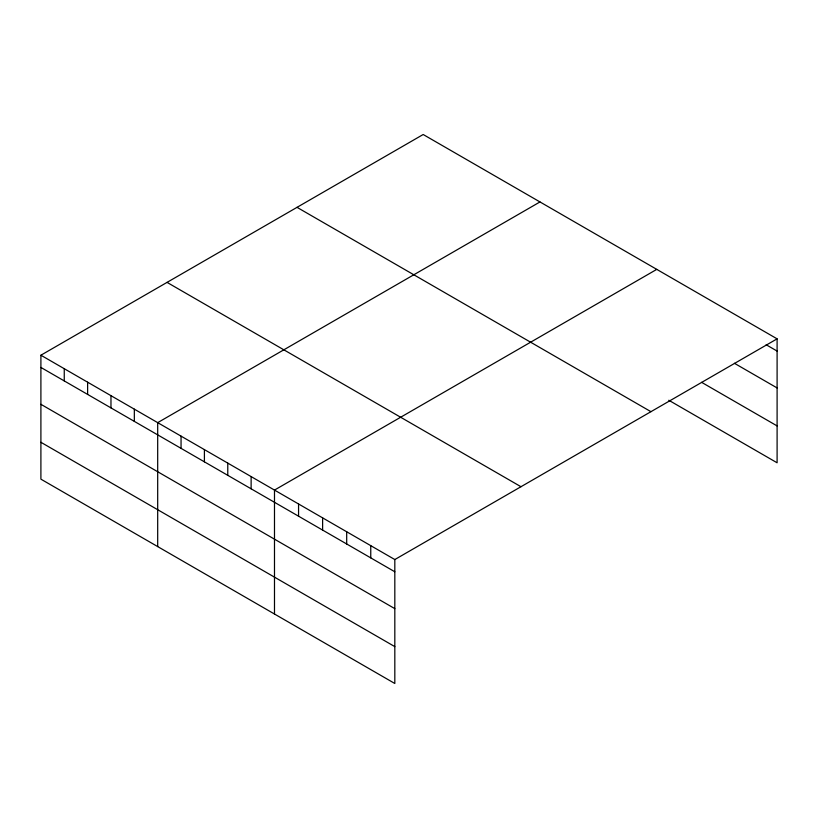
<?xml version="1.0" encoding="UTF-8"?>
<svg xmlns="http://www.w3.org/2000/svg" width="818" height="818" viewBox="0 0 818 818"><rect width="100%" height="100%" fill="white"/><g stroke="black" fill="none" stroke-linecap="round" stroke-linejoin="round"><path stroke-width="1.23" d="M40.9 355.216L394.818 559.553L394.818 683.49L40.9 479.154L40.9 355.216L423.182 134.51L777.1 338.846L777.1 462.784L668.797 400.258M539.972 201.944L157.69 422.65L157.69 546.577M656.762 269.378L274.49 490.084L274.49 614.011M394.818 559.553L777.1 338.846M766.159 344.756L777.1 351.065M734.441 363.304L777.1 387.936M701.619 382.333L777.1 425.912M297.026 207.343L650.944 411.679M167.056 282.384L520.974 486.72M40.9 367.435L394.818 571.772M40.9 404.307L394.818 608.643M40.9 442.282L394.818 646.619M370.759 545.657L370.759 557.876M346.689 531.761L346.689 543.99M322.619 517.866L322.619 530.095M298.56 503.98L298.56 516.199M251.126 476.597L251.126 488.816M227.772 463.111L227.772 475.33M204.408 449.624L204.408 461.843M181.054 436.137L181.054 448.356M134.336 409.164L134.336 421.382M110.972 395.677L110.972 407.896M87.618 382.19L87.618 394.409M64.254 368.703L64.254 380.922"/></g></svg>
